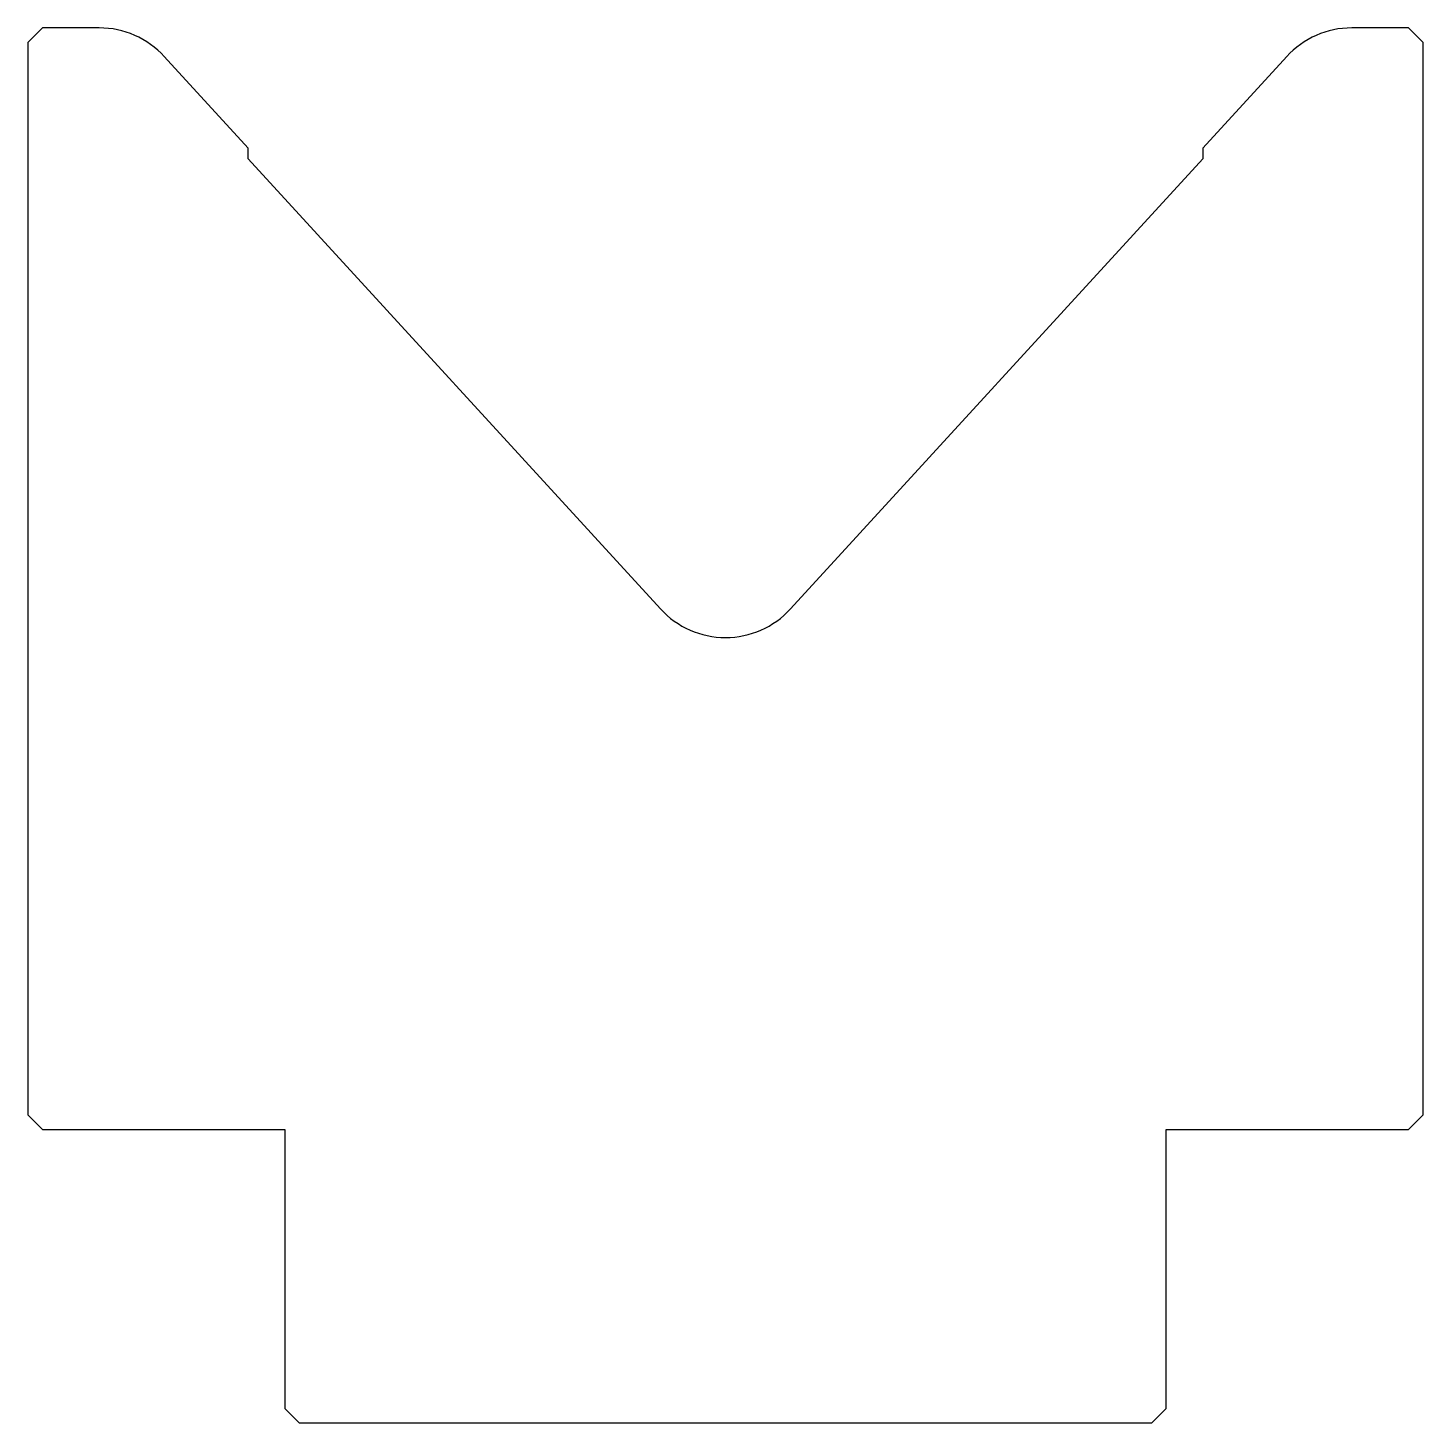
# Model space of a CAD drawing. Header units: millimetres. Extents: x 1637.6 to 1732.6, y 841.1 to 936.1.
import ezdxf

# ---------------------------------------------------------------- set-up
doc = ezdxf.new("R2010")
doc.units = ezdxf.units.MM
doc.layers.add('Default', color=7, linetype='Continuous')

msp = doc.modelspace()

# ---------------------------------------------------------------- linework, layer by layer
at = {"layer": 'Default'}
for p, q in [((1638.626, 936.076), (1637.626, 935.076)), ((1642.486, 936.076), (1638.626, 936.076)), ((1731.626, 936.076), (1727.766, 936.076)), ((1732.626, 935.076), (1731.626, 936.076)), ((1637.626, 935.076), (1637.626, 862.076)), ((1732.626, 862.076), (1732.626, 935.076)), ((1652.626, 927.891), (1646.91, 934.13)), ((1723.343, 934.13), (1717.626, 927.891)), ((1652.626, 927.151), (1652.626, 927.891)), ((1717.626, 927.891), (1717.626, 927.151)), ((1680.702, 896.511), (1652.626, 927.151)), ((1717.626, 927.151), (1689.55, 896.511)), ((1637.626, 862.076), (1638.626, 861.076)), ((1731.626, 861.076), (1732.626, 862.076)), ((1638.626, 861.076), (1655.126, 861.076)), ((1655.126, 861.076), (1655.126, 842.076)), ((1715.126, 842.076), (1715.126, 861.076)), ((1715.126, 861.076), (1731.626, 861.076)), ((1655.126, 842.076), (1656.126, 841.076)), ((1714.126, 841.076), (1715.126, 842.076)), ((1714.126, 841.076), (1656.126, 841.076))]:
    msp.add_line(p, q, dxfattribs=at)
for centre, start, end in [((1642.486, 930.076), 42.5, 90), ((1727.766, 930.076), 90, 137.5), ((1685.126, 900.565), 222.5, 317.5)]:
    msp.add_arc(centre, 6, start, end, dxfattribs=at)

doc.saveas('drawing.dxf')
